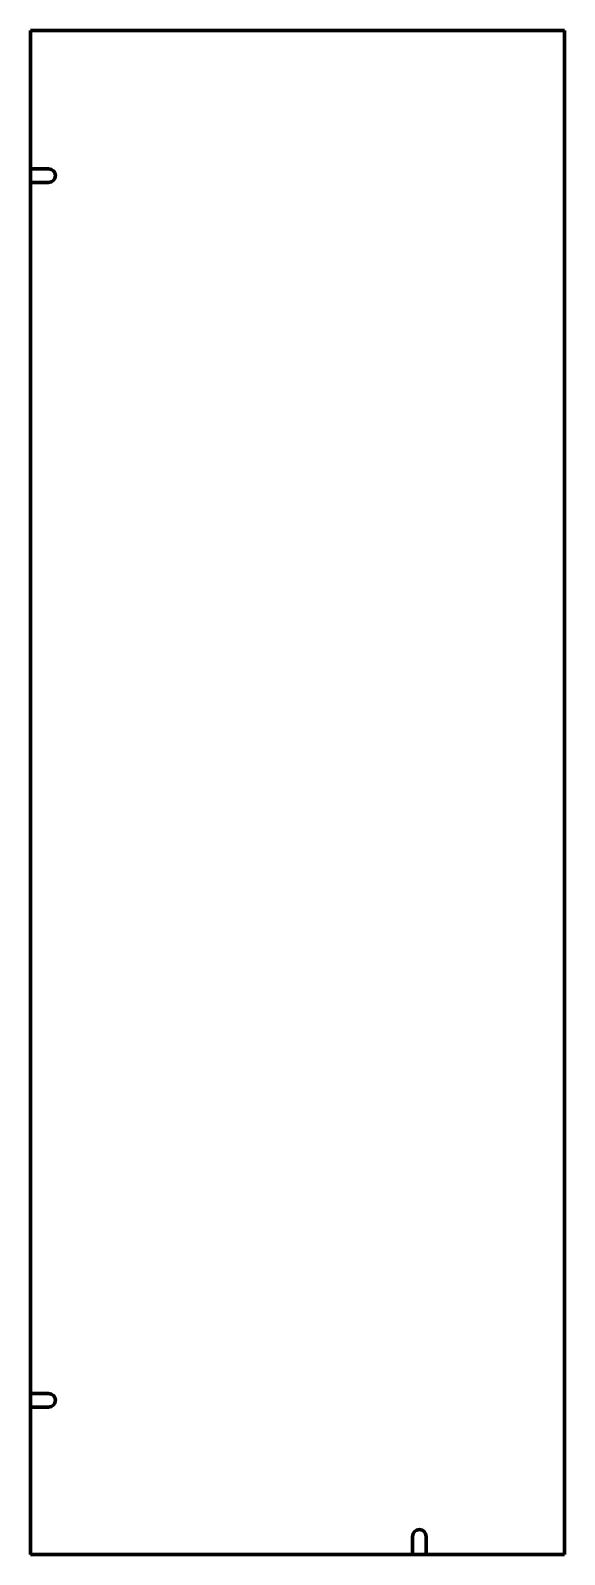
# Model space of a CAD drawing. Header units: inches. Extents: x 0 to 29.4, y 0 to 84.
import ezdxf

# ---------------------------------------------------------------- set-up
doc = ezdxf.new("R2010")
doc.units = ezdxf.units.IN
doc.header["$MEASUREMENT"] = 0
doc.layers.add('1', color=7, linetype='Continuous')

msp = doc.modelspace()

# ---------------------------------------------------------------- linework, layer by layer
at = {"color": 7, "lineweight": 90}
for p, q in [((0, 84), (0, 0)), ((29.4375, 84), (0, 84)), ((29.4375, 0), (29.4375, 84)), ((0, 0), (29.4375, 0))]:
    msp.add_line(p, q, dxfattribs=at)
at = {"layer": '1', "color": 7, "lineweight": 90}
for p, q in [((0, 76.375), (1, 76.375)), ((0, 75.625), (1, 75.625)), ((0, 8.875), (1, 8.875)), ((0, 8.125), (1, 8.125)), ((21.0625, 0), (21.0625, 1)), ((21.8125, 0), (21.8125, 1))]:
    msp.add_line(p, q, dxfattribs=at)
for centre, start, end in [((1, 76), 270, 450), ((1, 8.5), 270, 450), ((21.4375, 1), 0, 180)]:
    msp.add_arc(centre, 0.375, start, end, dxfattribs=at)

doc.saveas('drawing.dxf')
